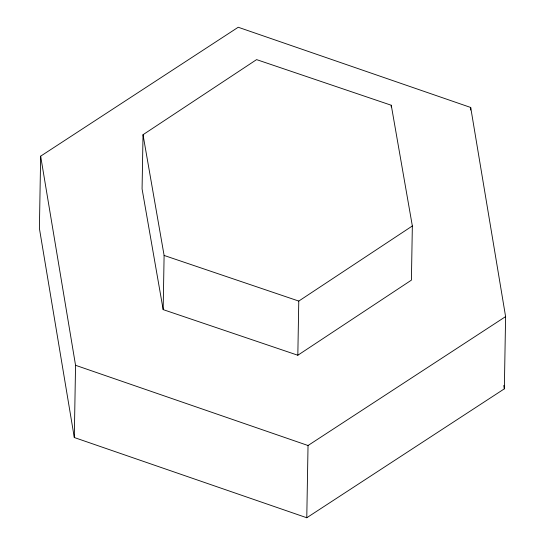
<?xml version="1.0" encoding="UTF-8"?>
<svg xmlns="http://www.w3.org/2000/svg" width="545" height="545" viewBox="0 0 545 545"><rect width="100%" height="100%" fill="white"/><g stroke="black" fill="none" stroke-linecap="round" stroke-linejoin="round"><path stroke-width="0.82" d="M40.657 156.163L39.397 228.396L74.297 437.526L306.774 517.75L504.343 388.837L505.603 316.604L470.703 107.474L238.226 27.25L40.657 156.163L75.557 365.293L74.297 437.526M143.022 134.717L142.075 188.897L163.166 309.621L297.829 355.245L411.407 280.144L412.347 225.971L391.262 105.246L256.593 59.616L143.022 134.717L164.106 255.448L163.166 309.621M297.829 355.245L298.776 301.072L412.347 225.971M306.774 517.75L308.034 445.517L505.603 316.604M391.228 106.936L391.262 105.246M470.655 110.022L470.703 107.474M164.106 255.448L298.776 301.072M75.557 365.293L308.034 445.517M503.784 385.479L504.343 388.837"/></g></svg>
